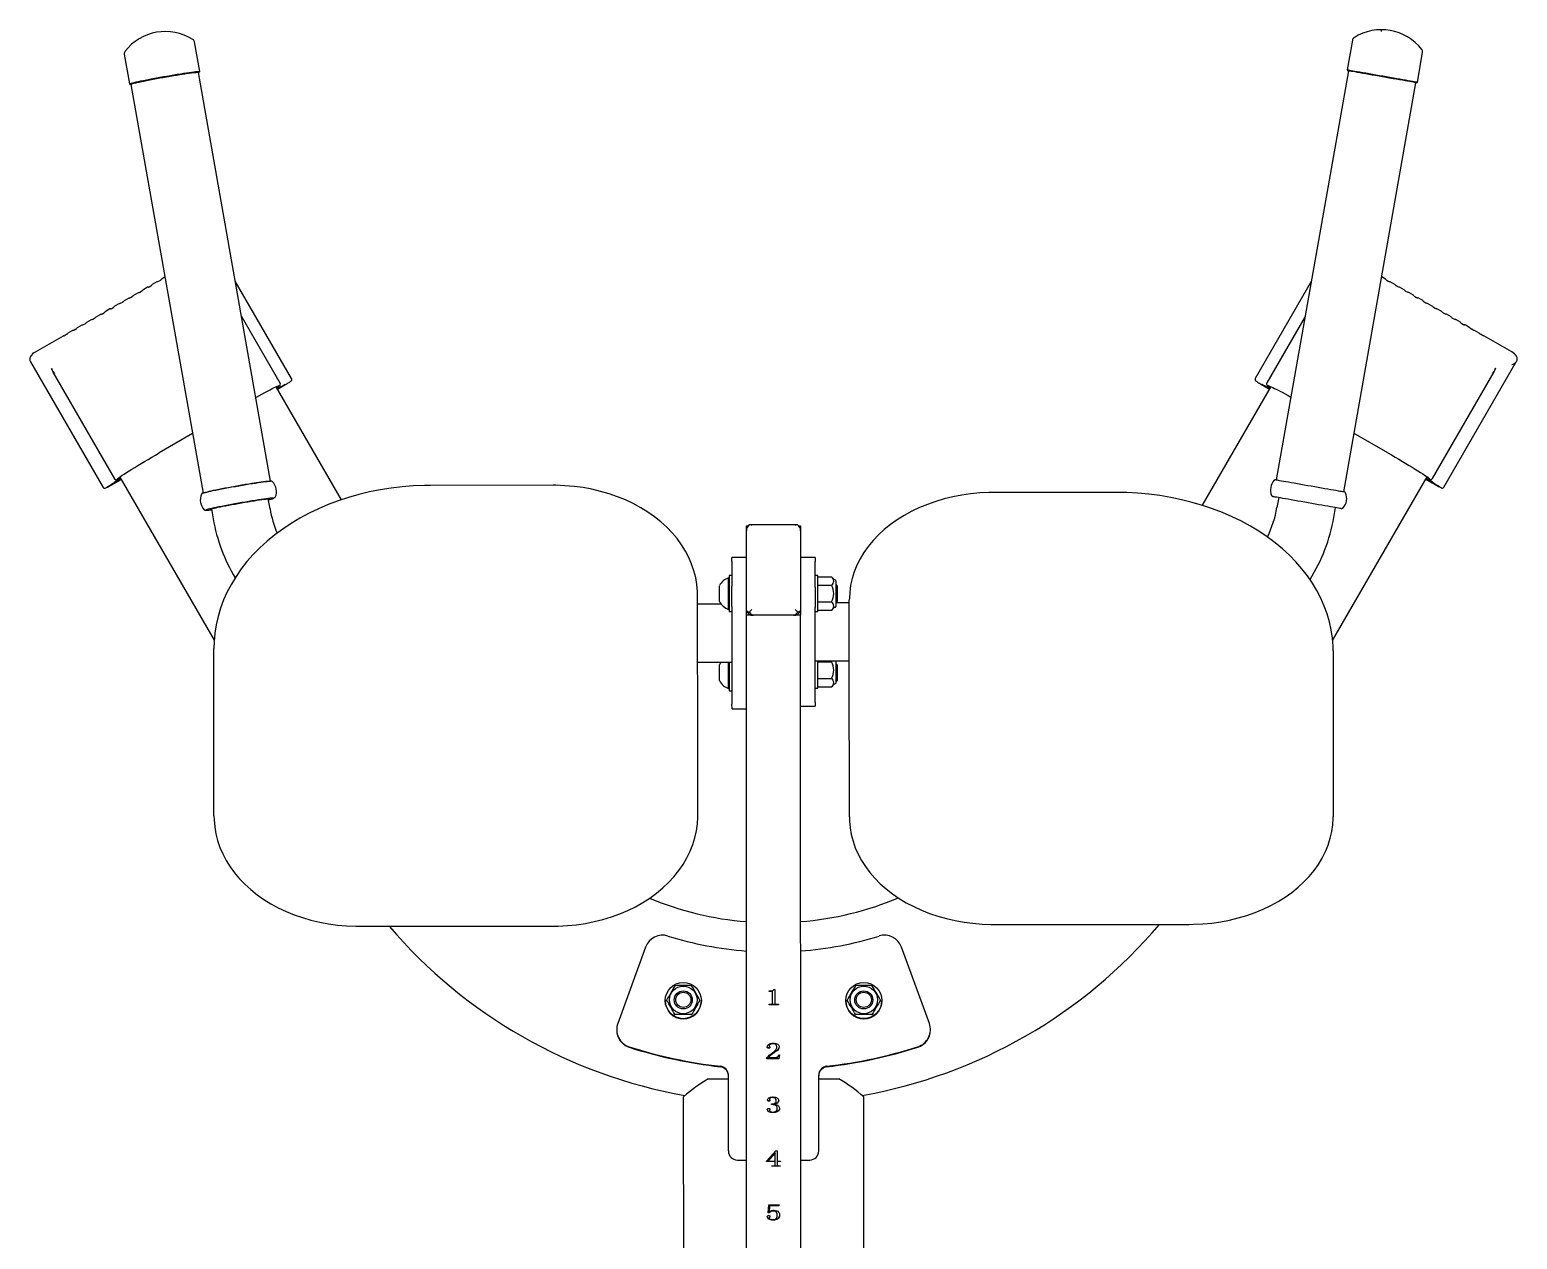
# Model space of a CAD drawing. Header units: millimetres. Extents: x 24547 to 62889, y 34568 to 56011.
# Drawn here: x 58806 to 59630, y 53962 to 54632 of the extents above; entities that cross this region are included whole.
import ezdxf

# ---------------------------------------------------------------- set-up
doc = ezdxf.new("R2010")
doc.units = ezdxf.units.MM

# ---------------------------------------------------------------- blocks, each defined once
blk = doc.blocks.new('AFSD')
for p, q in [((450.32, 406.63), (380.82, 366.47)), ((450.49, 406.67), (450.35, 406.58)), ((464.66, 388.66), (455.75, 404.09)), ((444.69, 394.29), (385.58, 360.14)), ((446.73, 395.29), (446.75, 395.23)), ((465.49, 386.81), (464.99, 387.68)), ((467.65, 383.46), (466.15, 386.07)), ((468.49, 381.61), (467.99, 382.48)), ((470.65, 378.26), (469.15, 380.87)), ((470.99, 377.28), (471.49, 376.42)), ((473.65, 373.07), (472.14, 375.68)), ((473.98, 372.09), (474.48, 371.22)), ((476.65, 367.87), (475.14, 370.48)), ((476.98, 366.89), (477.48, 366.02)), ((479.64, 362.67), (478.14, 365.29)), ((386.55, 357.23), (296.11, 304.97)), ((382.28, 361.64), (382.29, 361.64)), ((382.28, 361.64), (385.26, 356.48)), ((383.3, 360.02), (385.32, 356.52)), ((385.72, 356.76), (385.66, 356.88)), ((479.98, 361.69), (480.48, 360.83)), ((482.64, 357.48), (481.13, 360.09)), ((482.98, 356.5), (483.48, 355.63)), ((485.64, 352.28), (484.13, 354.89)), ((620.68, 354.73), (604.31, 351.84)), ((603.95, 351.02), (377.67, 311.1)), ((485.97, 351.3), (486.47, 350.44)), ((488.63, 347.09), (487.13, 349.7)), ((488.97, 346.11), (489.47, 345.24)), ((604.29, 351.83), (603.89, 351.25)), ((491.63, 341.89), (490.13, 344.5)), ((491.97, 340.91), (492.47, 340.04)), ((494.63, 336.69), (493.12, 339.31)), ((410.58, 316.9), (399.91, 335.4)), ((494.96, 335.71), (495.46, 334.85)), ((497.23, 332.19), (496.12, 334.11)), ((384.26, 273.67), (610.55, 313.6)), ((610.57, 313.36), (611.15, 312.95)), ((611.17, 312.94), (627.55, 315.83)), ((198.92, 305.11), (257.38, 305.14)), ((257.38, 305.14), (291.51, 305.14)), ((368.91, 306.5), (363.33, 305.52)), ((438.58, 268.35), (475.7, 289.8)), ((441.07, 262.03), (495.04, 293.22)), ((368.89, 274.01), (374.47, 274.99)), ((373.96, 234.47), (436.55, 270.64)), ((435.21, 269.87), (437.53, 265.86)), ((435.28, 269.91), (436.69, 267.47)), ((437.53, 265.86), (437.53, 265.86)), ((137.79, 225.08), (137.82, 117.08)), ((381.94, 117.18), (381.93, 185.18)), ((80.48, 82), (80.22, 82)), ((126.18, 65.99), (83.9, 81.4)), ((88.55, 49.72), (88.81, 49.72)), ((96.54, 55.11), (96.47, 55.11)), ((96.54, 54.34), (96.81, 54.34)), ((96.94, 50.11), (96.91, 50.11)), ((43.29, 45.11), (-504.56, 45.11)), ((88.55, 40.49), (88.81, 40.49)), ((96.47, 35.11), (96.54, 35.11)), ((96.54, 35.87), (96.81, 35.87)), ((96.91, 40.11), (96.94, 40.11)), ((198.99, 37.11), (233.12, 37.11)), ((233.12, 37.11), (320.81, 37.15)), ((284.04, 37.13), (284.04, 18.11)), ((316.04, 24.06), (316.04, 37.15)), ((53.25, 31.29), (53.25, 20.11)), ((273.75, 25.11), (279.79, 25.11)), ((279.79, 25.11), (282.5, 25.11)), ((317.59, 25.11), (323.64, 25.11)), ((323.64, 25.11), (326.34, 25.11)), ((13.25, 20.11), (55.19, 20.11)), ((258.18, 18.11), (260.72, 18.11)), ((258.18, 18.11), (258.18, 10.11)), ((314.79, 18.11), (260.72, 18.11)), ((284.04, 19.61), (268.12, 19.61)), ((268.12, 19.61), (268.12, 18.11)), ((269.37, 19.99), (281.46, 19.99)), ((269.37, 19.99), (269.37, 19.61)), ((281.46, 19.99), (284.04, 19.99)), ((331.97, 19.61), (311.97, 19.61)), ((311.97, 19.61), (311.97, 18.11)), ((313.22, 19.99), (325.31, 19.99)), ((313.22, 19.99), (313.22, 19.61)), ((314.79, 18.11), (326.1, 18.11)), ((325.31, 19.99), (330.72, 19.99)), ((339.75, 18.11), (326.1, 18.11)), ((330.72, 19.61), (330.72, 19.99)), ((331.97, 18.11), (331.97, 19.61)), ((339.75, 18.11), (341.91, 18.11)), ((341.91, 10.11), (341.91, 18.11)), ((-106.36, 10.11), (309.95, 10.11)), ((8.25, 15.11), (8.25, 10.11)), ((309.95, 10.11), (313.02, 10.11)), ((309.95, -19.89), (309.95, 10.11)), ((312.6, 10.1), (313.02, 10.11)), ((313.02, 10.11), (356.37, 10.11)), ((356.37, 10.11), (359.44, 10.11)), ((356.37, 10.11), (356.79, 10.1)), ((359.44, 10.11), (359.44, 9.11)), ((360.04, -18.28), (360.04, 8.49)), ((309.95, -15.93), (309.95, 6.14)), ((-25.09, -4.63), (-24.95, -4.63)), ((-23.92, -2.47), (-23.78, -2.47)), ((-21.09, -2.51), (-21.04, -1.89)), ((-21.09, -2.51), (-20.95, -2.51)), ((-21.04, -1.89), (-16.49, -2.23)), ((-20.95, -2.51), (-20.9, -1.9)), ((-20.55, -2.43), (-20.4, -2.43)), ((-17.19, -2.68), (-20.55, -2.43)), ((-17.05, -2.68), (-20.4, -2.43)), ((-20.02, -4.84), (-19.88, -4.84)), ((-17.19, -2.68), (-17.05, -2.68)), ((-17.19, -7.84), (-17.19, -2.68)), ((-17.19, -7.84), (-17.05, -7.84)), ((-16.49, -8.06), (-17.19, -7.84)), ((-17.05, -7.84), (-17.05, -2.68)), ((-16.49, -8.02), (-17.05, -7.84)), ((-16.49, -2.23), (-16.49, -8.06)), ((4.77, -8.55), (4.77, -3.91)), ((4.77, -3.91), (5.07, -3.91)), ((4.92, -8.55), (4.92, -3.91)), ((5.07, -3.91), (5.07, -4.68)), ((5.07, -7.92), (5.07, -8.55)), ((5.72, -5.74), (7.36, -5.74)), ((7.36, -6.86), (5.72, -6.86)), ((7.36, -5.74), (7.36, -1.03)), ((7.36, -1.03), (7.61, -1.03)), ((7.36, -5.74), (7.5, -5.74)), ((7.36, -6.86), (7.5, -6.86)), ((7.36, -8.76), (7.36, -6.86)), ((7.5, -5.74), (7.5, -1.03)), ((7.5, -8.76), (7.5, -6.86)), ((7.61, -1.03), (13.38, -6.16)), ((7.8, -1.66), (7.66, -1.66)), ((7.66, -1.66), (7.66, -5.74)), ((12.13, -5.67), (7.66, -1.66)), ((7.66, -5.74), (12.13, -5.74)), ((13.38, -6.86), (7.66, -6.86)), ((7.66, -6.86), (7.66, -8.76)), ((12.27, -5.67), (7.8, -1.66)), ((12.27, -5.67), (12.13, -5.67)), ((12.13, -5.74), (12.13, -5.67)), ((12.27, -5.74), (12.13, -5.74)), ((12.27, -5.74), (12.27, -5.67)), ((13.38, -6.16), (13.38, -6.86)), ((34.48, -4.49), (34.62, -4.49)), ((38.95, -3.73), (39.31, -3.73)), ((40.84, -2.29), (40.98, -2.29)), ((42.84, -4.22), (42.99, -4.22)), ((64.38, -7.8), (64.38, -1.23)), ((64.38, -1.23), (64.99, -1.23)), ((64.38, -7.8), (64.52, -7.8)), ((66.5, -8.23), (64.38, -7.8)), ((64.52, -7.8), (64.52, -1.23)), ((66.5, -8.2), (64.52, -7.8)), ((65.08, -2.06), (65.08, -6.2)), ((66.5, -7.81), (66.5, -8.23)), ((68.55, -6.44), (68.7, -6.44)), ((70.15, -2.24), (70.29, -2.24)), ((72.63, -4.46), (72.77, -4.46)), ((94.16, -7.56), (94.16, -2.39)), ((94.16, -2.39), (94.51, -2.39)), ((94.51, -7.56), (94.16, -7.56)), ((94.3, -7.56), (94.3, -2.39)), ((94.51, -2.39), (94.51, -3.04)), ((94.51, -6.87), (94.51, -7.56)), ((95.29, -4.39), (101.15, -4.39)), ((102.76, -5.56), (95.3, -5.56)), ((101.15, -4.39), (101.29, -4.39)), ((101.59, -3.68), (101.59, -2.39)), ((101.59, -2.39), (101.94, -2.39)), ((101.59, -3.68), (101.73, -3.68)), ((101.73, -3.68), (101.73, -2.39)), ((101.94, -2.39), (101.94, -3.04)), ((102.76, -5.27), (102.76, -5.56)), ((5.07, -8.55), (4.77, -8.55)), ((7.66, -8.76), (7.36, -8.76)), ((-106.36, -19.89), (309.95, -19.89)), ((8.25, -19.89), (8.25, -24.89)), ((259.52, -19.89), (259.52, -27.89)), ((313.02, -19.89), (309.95, -19.89)), ((313.02, -19.89), (312.6, -19.89)), ((356.37, -19.89), (313.02, -19.89)), ((341.99, -27.89), (341.99, -19.89)), ((359.44, -19.89), (356.37, -19.89)), ((356.79, -19.89), (356.37, -19.89)), ((359.44, -18.86), (359.44, -19.89)), ((13.25, -29.89), (55.19, -29.89)), ((53.25, -29.89), (53.25, -41.07)), ((261.86, -27.89), (259.52, -27.89)), ((261.86, -27.89), (314.19, -27.89)), ((269.54, -27.89), (269.54, -29.39)), ((269.54, -29.39), (284.75, -29.39)), ((270.3, -29.39), (270.3, -37.05)), ((274.92, -29.39), (274.92, -37.05)), ((284.16, -29.39), (284.16, -37.05)), ((284.75, -27.89), (284.75, -46.89)), ((311.97, -27.89), (311.97, -29.39)), ((311.97, -29.39), (331.97, -29.39)), ((312.73, -29.39), (312.73, -37.05)), ((325.5, -27.89), (314.19, -27.89)), ((317.35, -29.39), (317.35, -37.05)), ((325.5, -27.89), (339.64, -27.89)), ((326.59, -29.39), (326.59, -37.05)), ((331.2, -29.39), (331.2, -37.05)), ((331.97, -29.39), (331.97, -27.89)), ((341.99, -27.89), (339.64, -27.89)), ((270.3, -37.05), (271.65, -38.39)), ((284.75, -39.39), (272.43, -39.39)), ((273.12, -39.39), (273.12, -39.57)), ((273.12, -39.57), (280.03, -39.57)), ((273.12, -39.57), (273.95, -40.39)), ((273.95, -40.39), (279.71, -40.39)), ((279.71, -40.39), (282.29, -40.39)), ((280.03, -39.57), (283.12, -39.57)), ((282.29, -40.39), (283.12, -39.57)), ((283.12, -39.57), (283.12, -39.39)), ((284.75, -37.52), (284.16, -37.05)), ((312.73, -37.05), (314.07, -38.39)), ((329.08, -39.39), (314.85, -39.39)), ((316.75, -46.89), (316.75, -39.39)), ((316.97, -39.39), (316.97, -39.57)), ((316.97, -39.57), (323.88, -39.57)), ((316.97, -39.57), (317.79, -40.39)), ((317.79, -40.39), (323.56, -40.39)), ((323.56, -40.39), (326.14, -40.39)), ((323.88, -39.57), (326.97, -39.57)), ((326.14, -40.39), (326.97, -39.57)), ((326.97, -39.57), (326.97, -39.39)), ((329.86, -38.39), (331.2, -37.05)), ((96.54, -44.89), (96.47, -44.89)), ((96.54, -45.66), (96.81, -45.66)), ((198.22, -46.89), (283.08, -46.89)), ((283.08, -46.89), (318.43, -46.89)), ((-130.33, -54.89), (43.25, -54.89)), ((88.55, -50.28), (88.81, -50.28)), ((96.94, -49.89), (96.91, -49.89)), ((88.55, -59.51), (88.81, -59.51)), ((96.47, -64.89), (96.54, -64.89)), ((96.54, -64.13), (96.81, -64.13)), ((96.91, -59.89), (96.94, -59.89)), ((83.9, -91.19), (126.18, -75.78)), ((80.22, -91.79), (80.48, -91.79)), ((138.73, -126.89), (138.73, -234.89)), ((377.93, -194.89), (377.93, -126.89)), ((436.55, -280.43), (370.8, -242.44)), ((494.68, -302.8), (441.07, -271.81)), ((437.53, -275.64), (435.21, -279.66)), ((436.69, -277.26), (435.28, -279.7)), ((437.53, -275.64), (437.53, -275.64)), ((475.34, -299.39), (438.58, -278.14)), ((375.05, -284.75), (369.64, -283.79)), ((611.44, -323.38), (384.93, -283.44)), ((254.79, -314.89), (198.22, -314.89)), ((290.15, -314.89), (254.79, -314.89)), ((295.86, -314.61), (386.55, -367.02)), ((364.08, -315.31), (369.5, -316.26)), ((378.33, -320.87), (604.84, -360.81)), ((399.91, -345.18), (410.65, -326.56)), ((612.06, -322.73), (611.48, -323.14)), ((628.44, -325.62), (612.06, -322.73)), ((495.46, -344.64), (494.96, -345.5)), ((496.12, -343.89), (497.3, -341.84)), ((633.29, -341.68), (634.17, -341.68)), ((490.13, -354.28), (491.64, -351.67)), ((492.47, -349.83), (491.97, -350.7)), ((493.13, -349.09), (494.63, -346.47)), ((484.14, -364.67), (485.64, -362.06)), ((486.47, -360.22), (485.97, -361.09)), ((487.13, -359.48), (488.64, -356.87)), ((489.47, -355.03), (488.97, -355.89)), ((604.79, -361.05), (605.2, -361.63)), ((605.2, -361.63), (621.58, -364.52)), ((385.26, -366.27), (382.28, -371.42)), ((385.32, -366.31), (383.3, -369.81)), ((385.58, -369.93), (444.69, -404.08)), ((385.66, -366.67), (385.72, -366.54)), ((480.48, -370.62), (479.98, -371.48)), ((481.14, -369.87), (482.64, -367.26)), ((483.48, -365.42), (482.98, -366.29)), ((380.82, -376.25), (450.32, -416.42)), ((382.29, -371.42), (382.28, -371.42)), ((475.14, -380.26), (476.65, -377.65)), ((477.48, -375.81), (476.98, -376.68)), ((478.14, -375.07), (479.65, -372.46)), ((471.49, -386.2), (470.99, -387.07)), ((472.15, -385.46), (473.65, -382.85)), ((474.48, -381.01), (473.98, -381.87)), ((466.15, -395.85), (467.66, -393.24)), ((467.99, -392.27), (468.49, -391.4)), ((469.15, -390.66), (470.66, -388.04)), ((455.75, -413.88), (464.66, -398.44)), ((464.99, -397.46), (465.49, -396.6)), ((446.79, -404.87), (446.52, -404.81))]:
    blk.add_line(p, q)
at = {"flags": 128}
for points in [[(446.94, 395.13), (445.25, 394.5), (443.85, 393.43)], [(446.72, 395.29), (446.61, 395.19), (446.15, 394.91)], [(464.71, 388.36), (464.68, 388.56), (464.66, 388.65), (464.66, 388.66)], [(467.71, 383.17), (467.68, 383.36), (467.65, 383.46), (467.65, 383.46)], [(470.71, 377.97), (470.67, 378.17), (470.65, 378.26), (470.65, 378.26)], [(473.71, 372.78), (473.67, 372.97), (473.65, 373.07), (473.65, 373.07)], [(380.83, 366.45), (380.65, 366.34), (380.42, 366.03), (380.33, 365.72), (380.32, 365.5), (380.36, 365.3), (380.51, 364.9), (380.69, 364.54), (380.94, 364.06), (381.22, 363.53), (381.49, 363.04), (381.78, 362.52), (382.33, 361.56)], [(476.7, 367.58), (476.67, 367.78), (476.65, 367.87), (476.65, 367.87)], [(479.7, 362.38), (479.66, 362.58), (479.64, 362.67), (479.64, 362.67)], [(382.68, 361.36), (382.51, 361.61), (382.41, 361.74), (382.39, 361.73), (382.45, 361.59), (382.58, 361.32), (382.78, 360.95), (383.03, 360.51), (383.3, 360.02)], [(385.2, 358.63), (385.22, 358.77), (385.34, 358.73), (385.58, 358.51), (385.91, 358.1), (386.35, 357.52), (386.88, 356.76), (387.51, 355.84), (388.23, 354.75), (389.02, 353.51), (389.9, 352.13), (390.84, 350.62), (391.84, 348.99), (392.9, 347.26), (394.01, 345.42), (395.15, 343.51), (396.32, 341.54), (397.51, 339.52), (398.71, 337.47), (399.91, 335.4)], [(482.7, 357.19), (482.66, 357.38), (482.64, 357.48), (482.64, 357.48)], [(485.69, 351.99), (485.66, 352.19), (485.64, 352.28), (485.64, 352.28)], [(488.69, 346.8), (488.66, 346.99), (488.63, 347.09), (488.63, 347.09)], [(610.45, 313.58), (610.52, 313.42), (610.6, 313.35), (610.64, 313.48), (610.65, 313.81), (610.63, 314.34), (610.56, 315.05), (610.46, 315.95), (610.33, 317.02), (610.17, 318.26), (609.97, 319.64), (609.74, 321.16), (609.49, 322.79), (609.22, 324.53), (608.92, 326.35), (608.61, 328.23), (608.28, 330.16), (607.94, 332.11), (607.59, 334.06), (607.24, 335.99), (606.89, 337.88), (606.55, 339.71), (606.21, 341.47), (605.88, 343.13), (605.57, 344.67), (605.27, 346.08), (605, 347.35), (604.75, 348.45), (604.52, 349.39), (604.33, 350.14), (604.16, 350.71), (604.03, 351.08), (603.94, 351.25), (603.87, 351.22), (603.85, 351)], [(609.29, 324), (609.01, 325.76), (608.7, 327.6), (608.39, 329.49), (608.05, 331.4), (607.71, 333.33), (607.37, 335.25), (607.02, 337.13), (606.68, 338.96), (606.34, 340.73), (606.02, 342.4), (605.7, 343.97), (605.4, 345.41), (605.12, 346.71), (604.87, 347.86), (604.64, 348.85), (604.43, 349.66), (604.26, 350.29), (604.12, 350.73), (604.01, 350.97), (603.95, 351.02)], [(604.29, 351.83), (604.33, 351.84), (604.42, 351.71), (604.54, 351.38), (604.7, 350.85), (604.89, 350.14), (605.11, 349.24), (605.35, 348.17), (605.62, 346.94), (605.92, 345.56), (606.23, 344.04), (606.55, 342.41), (606.89, 340.67), (607.24, 338.85), (607.59, 336.96), (607.94, 335.02), (608.3, 333.06), (608.64, 331.09), (608.98, 329.13), (609.3, 327.21), (609.61, 325.34), (609.9, 323.54), (610.17, 321.83), (610.41, 320.24), (610.62, 318.76), (610.81, 317.43), (610.96, 316.25), (611.08, 315.23), (611.17, 314.4), (611.22, 313.74), (611.23, 313.28), (611.21, 313.01), (611.16, 312.95), (611.15, 312.95)], [(491.69, 341.6), (491.65, 341.8), (491.63, 341.89), (491.63, 341.89)], [(494.69, 336.4), (494.65, 336.6), (494.63, 336.69), (494.63, 336.69)], [(198.91, 305.11), (196.62, 305.05), (192.77, 304.7), (188.94, 304.05), (185.16, 303.08), (181.43, 301.8), (177.78, 300.22), (174.2, 298.35), (170.72, 296.18), (167.35, 293.73), (164.11, 290.99), (161, 288), (158.04, 284.74), (155.25, 281.25), (152.63, 277.53), (150.19, 273.59), (147.96, 269.47), (145.93, 265.16), (144.11, 260.7), (142.51, 256.1), (141.14, 251.37), (140, 246.55), (139.09, 241.64), (138.42, 236.66), (137.99, 231.65), (137.8, 226.6), (137.79, 225.08)], [(381.93, 185.18), (381.89, 188.49), (381.64, 194.65), (381.16, 200.8), (380.44, 206.9), (379.48, 212.95), (378.3, 218.92), (376.88, 224.81), (375.23, 230.6), (373.37, 236.27), (371.28, 241.81), (368.98, 247.2), (366.48, 252.42), (363.76, 257.48), (360.86, 262.34), (357.76, 267), (354.48, 271.44), (351.03, 275.65), (347.42, 279.62), (343.65, 283.33), (339.74, 286.78), (335.7, 289.96), (331.54, 292.85), (327.27, 295.45), (322.9, 297.75), (318.46, 299.74), (313.95, 301.43), (309.38, 302.8), (304.77, 303.86), (300.13, 304.6), (295.48, 305.02), (291.51, 305.14)], [(374.9, 271.83), (374.9, 271.83), (374.92, 272.07), (374.91, 272.5), (374.87, 273.12), (374.79, 273.94), (374.67, 274.93), (374.52, 276.09), (374.34, 277.4), (374.13, 278.85), (373.89, 280.43), (373.62, 282.12), (373.34, 283.9), (373.03, 285.75), (372.71, 287.66), (372.38, 289.59), (372.03, 291.54), (371.68, 293.48), (371.33, 295.39), (370.99, 297.26), (370.64, 299.05), (370.31, 300.75), (369.99, 302.35), (369.69, 303.82), (369.4, 305.16), (369.14, 306.34), (368.9, 307.36), (368.7, 308.2), (368.52, 308.85), (368.37, 309.31), (368.26, 309.58), (368.23, 309.62)], [(368.58, 306.45), (368.57, 306.71), (368.57, 307.06), (368.6, 307.21), (368.68, 307.16), (368.78, 306.9), (368.92, 306.46), (369.09, 305.82), (369.29, 305), (369.52, 304), (369.77, 302.85), (370.05, 301.54), (370.34, 300.11), (370.64, 298.56), (370.96, 296.91), (371.28, 295.2), (371.61, 293.42), (371.94, 291.62), (372.26, 289.8), (372.57, 287.99), (372.87, 286.22), (373.15, 284.5), (373.41, 282.86), (373.65, 281.31), (373.87, 279.88), (374.05, 278.57), (374.21, 277.42), (374.33, 276.43), (374.42, 275.61), (374.47, 274.97), (374.49, 274.53), (374.47, 274.28), (374.41, 274.23), (374.33, 274.38), (374.2, 274.73), (374.14, 274.93)], [(382.92, 284.06), (382.63, 285.82), (382.33, 287.66), (382.01, 289.55), (381.68, 291.47), (381.34, 293.39), (381, 295.31), (380.65, 297.19), (380.31, 299.03), (379.97, 300.79), (379.64, 302.46), (379.33, 304.03), (379.03, 305.47), (378.75, 306.77), (378.49, 307.93), (378.26, 308.91), (378.06, 309.72), (377.88, 310.35), (377.74, 310.79), (377.63, 311.03), (377.57, 311.08)], [(377.64, 311.16), (377.72, 310.96), (377.87, 310.5), (378.05, 309.85), (378.25, 309.01), (378.49, 307.99), (378.75, 306.81), (379.04, 305.47), (379.34, 304), (379.66, 302.4), (379.99, 300.7), (380.34, 298.91), (380.69, 297.04), (381.04, 295.13), (381.38, 293.19), (381.73, 291.24), (382.06, 289.31), (382.38, 287.4), (382.69, 285.55), (382.97, 283.77), (383.24, 282.08), (383.48, 280.5), (383.69, 279.05), (383.87, 277.73), (384.02, 276.58), (384.14, 275.59), (384.22, 274.77), (384.26, 274.15), (384.27, 273.74)], [(430.67, 281.86), (431.56, 280.24), (432.51, 278.5), (433.38, 276.87), (434.18, 275.36), (434.9, 273.98), (435.53, 272.74), (436.07, 271.65), (436.51, 270.73), (436.85, 269.97), (437.08, 269.39), (437.21, 268.98), (437.24, 268.76), (437.16, 268.72), (436.97, 268.86)], [(436.69, 267.47), (436.97, 266.99), (437.24, 266.54), (437.47, 266.17), (437.64, 265.9), (437.75, 265.76), (437.78, 265.75), (437.73, 265.88), (437.6, 266.13)], [(437.13, 268.65), (437.14, 268.65), (437.15, 268.63)], [(437.57, 265.78), (438.16, 264.78), (438.38, 264.41), (438.71, 263.87), (438.99, 263.41), (439.25, 263.01), (439.45, 262.7), (439.61, 262.47), (439.74, 262.3), (439.92, 262.13), (440.08, 262.02), (440.27, 261.94), (440.56, 261.89), (440.92, 261.95), (441.06, 262.04)], [(137.82, 117.08), (137.85, 114.35), (138.1, 109.31), (138.6, 104.3), (139.33, 99.33), (140.3, 94.44), (141.5, 89.63), (142.93, 84.92), (144.59, 80.34), (146.47, 75.9), (148.57, 71.63), (150.87, 67.53), (153.37, 63.62), (156.07, 59.93), (158.94, 56.47), (161.98, 53.26), (165.18, 50.3), (168.52, 47.62), (171.98, 45.23), (175.55, 43.13), (179.22, 41.34), (182.95, 39.86), (186.75, 38.7), (190.59, 37.85), (194.45, 37.32), (198.11, 37.12), (198.99, 37.11)], [(320.82, 37.15), (323.11, 37.21), (326.96, 37.56), (330.79, 38.21), (334.57, 39.18), (338.3, 40.46), (341.95, 42.04), (345.53, 43.91), (349.01, 46.08), (352.38, 48.53), (355.62, 51.26), (358.73, 54.26), (361.69, 57.52), (364.48, 61.01), (367.1, 64.73), (369.54, 68.66), (371.77, 72.79), (373.8, 77.1), (375.62, 81.56), (377.22, 86.16), (378.59, 90.89), (379.73, 95.71), (380.64, 100.62), (381.31, 105.6), (381.74, 110.61), (381.93, 115.66), (381.94, 117.18)], [(59.34, 22.74), (58.31, 21.42), (57.16, 20.63)], [(57.29, 20.56), (58.67, 21.51), (59.73, 23)], [(57.16, -30.41), (58.51, -31.4), (59.34, -32.53)], [(59.73, -32.79), (58.78, -31.41), (57.29, -30.35)], [(198.22, -46.89), (195.98, -46.95), (192.22, -47.3), (188.49, -47.95), (184.81, -48.92), (181.18, -50.2), (177.62, -51.77), (174.14, -53.65), (170.75, -55.81), (167.47, -58.27), (164.31, -61), (161.28, -64), (158.4, -67.26), (155.68, -70.76), (153.13, -74.49), (150.76, -78.43), (148.59, -82.56), (146.62, -86.87), (144.86, -91.33), (143.31, -95.94), (141.97, -100.66), (140.87, -105.49), (139.99, -110.4), (139.34, -115.37), (138.92, -120.38), (138.74, -125.43), (138.73, -126.89)], [(377.93, -126.89), (377.89, -124.17), (377.65, -119.13), (377.18, -114.12), (376.47, -109.16), (375.53, -104.27), (374.37, -99.46), (372.98, -94.76), (371.37, -90.17), (369.54, -85.73), (367.51, -81.45), (365.27, -77.34), (362.84, -73.43), (360.22, -69.74), (357.42, -66.27), (354.45, -63.04), (351.34, -60.08), (348.08, -57.4), (344.7, -55), (341.21, -52.9), (337.63, -51.11), (333.98, -49.63), (330.27, -48.47), (326.53, -47.63), (322.76, -47.1), (319.19, -46.9), (318.43, -46.89)], [(290.15, -314.89), (292.74, -314.84), (297.26, -314.5), (301.76, -313.85), (306.23, -312.89), (310.65, -311.61), (315.02, -310.03), (319.32, -308.15), (323.55, -305.96), (327.69, -303.48), (331.74, -300.7), (335.68, -297.65), (339.49, -294.31), (343.18, -290.71), (346.72, -286.85), (350.11, -282.74), (353.35, -278.4), (356.41, -273.84), (359.29, -269.06), (361.98, -264.09), (364.49, -258.94), (366.79, -253.61), (368.89, -248.14), (370.78, -242.52), (372.45, -236.78), (373.91, -230.94), (375.15, -225), (376.16, -218.98), (376.94, -212.9), (377.5, -206.77), (377.83, -200.62), (377.93, -194.89)], [(138.73, -234.89), (138.76, -237.62), (139, -242.65), (139.48, -247.66), (140.19, -252.62), (141.12, -257.52), (142.29, -262.33), (143.68, -267.03), (145.29, -271.61), (147.11, -276.06), (149.15, -280.34), (151.38, -284.44), (153.82, -288.35), (156.44, -292.05), (159.24, -295.52), (162.2, -298.74), (165.32, -301.7), (168.58, -304.39), (171.96, -306.79), (175.45, -308.89), (179.02, -310.68), (182.67, -312.16), (186.38, -313.32), (190.12, -314.16), (193.89, -314.69), (197.46, -314.89), (198.22, -314.89)], [(441.06, -271.83), (440.88, -271.73), (440.5, -271.68), (440.18, -271.76), (439.99, -271.86), (439.83, -271.99), (439.56, -272.33), (439.34, -272.66), (439.05, -273.11), (438.73, -273.62), (438.44, -274.1), (438.13, -274.62), (437.57, -275.57)], [(436.97, -278.65), (437.16, -278.51), (437.24, -278.55), (437.21, -278.77), (437.08, -279.18), (436.85, -279.76), (436.51, -280.52), (436.07, -281.44), (435.53, -282.53), (434.9, -283.77), (434.18, -285.15), (433.38, -286.66), (432.51, -288.29), (431.56, -290.02), (430.74, -291.52)], [(437.6, -275.92), (437.73, -275.67), (437.78, -275.54), (437.75, -275.55), (437.64, -275.69), (437.47, -275.96), (437.24, -276.33), (436.97, -276.77), (436.69, -277.26)], [(437.14, -278.43), (437.12, -278.45), (437.12, -278.45)], [(368.94, -319.44), (368.95, -319.35), (369, -319.07), (369.09, -318.59), (369.21, -317.92), (369.36, -317.06), (369.54, -316.03), (369.75, -314.83), (369.99, -313.48), (370.25, -312), (370.53, -310.39), (370.84, -308.68), (371.15, -306.88), (371.48, -305.01), (371.82, -303.09), (372.16, -301.15), (372.51, -299.2), (372.85, -297.27), (373.18, -295.37), (373.51, -293.52), (373.82, -291.75), (374.12, -290.07), (374.39, -288.5), (374.65, -287.06), (374.88, -285.76), (375.08, -284.62), (375.25, -283.64), (375.39, -282.85)], [(375.39, -282.85), (375.5, -282.24), (375.57, -281.82), (375.61, -281.61), (375.61, -281.57)], [(384.75, -284.5), (384.6, -285.29), (384.43, -286.27), (384.23, -287.41), (384, -288.71), (383.75, -290.15), (383.47, -291.72), (383.18, -293.4), (382.86, -295.17), (382.54, -297.02), (382.2, -298.92), (381.86, -300.85), (381.52, -302.8), (381.18, -304.74), (380.84, -306.66), (380.51, -308.53), (380.19, -310.32), (379.89, -312.04), (379.61, -313.65), (379.34, -315.13), (379.11, -316.48), (378.89, -317.68), (378.71, -318.71), (378.56, -319.57), (378.44, -320.24), (378.36, -320.72), (378.31, -321), (378.29, -321.09)], [(384.97, -283.22), (384.96, -283.26), (384.93, -283.47), (384.85, -283.89), (384.75, -284.5)], [(607.4, -346.26), (607.74, -344.34), (608.09, -342.39), (608.43, -340.44), (608.77, -338.5), (609.1, -336.61), (609.43, -334.77), (609.74, -333.01), (610.03, -331.35), (610.3, -329.8), (610.56, -328.38), (610.78, -327.11), (610.98, -325.99), (611.14, -325.05), (611.28, -324.29), (611.38, -323.71), (611.45, -323.33), (611.48, -323.15), (611.48, -323.14)], [(612.06, -322.73), (612.05, -322.78), (612.01, -323.01), (611.93, -323.45), (611.82, -324.07), (611.68, -324.88), (611.51, -325.87), (611.3, -327.03), (611.07, -328.34), (610.81, -329.79), (610.54, -331.37), (610.24, -333.06), (609.92, -334.85), (609.59, -336.71), (609.26, -338.63), (608.91, -340.58), (608.57, -342.55), (608.22, -344.51), (607.88, -346.45)], [(399.91, -345.18), (398.71, -347.25), (397.51, -349.31), (396.32, -351.33), (395.15, -353.3), (394.01, -355.21), (392.9, -357.04), (391.84, -358.78), (390.84, -360.41), (389.9, -361.92), (389.02, -363.3), (388.23, -364.54), (387.51, -365.62), (386.88, -366.55), (386.35, -367.31), (385.91, -367.89), (385.58, -368.3), (385.34, -368.52), (385.22, -368.56), (385.2, -368.42)], [(495.91, -344.06), (496.06, -343.94), (496.12, -343.89), (496.12, -343.89)], [(489.92, -354.45), (490.07, -354.34), (490.13, -354.28), (490.13, -354.28)], [(492.92, -349.26), (493.06, -349.14), (493.13, -349.09), (493.13, -349.09)], [(604.79, -361.05), (604.79, -361.05), (604.82, -360.93), (604.87, -360.61), (604.96, -360.09), (605.09, -359.39), (605.25, -358.5), (605.43, -357.43), (605.65, -356.2), (605.89, -354.83), (606.16, -353.32), (606.45, -351.69), (606.75, -349.95), (607.07, -348.14), (607.4, -346.26)], [(607.88, -346.45), (607.54, -348.35), (607.22, -350.19), (606.91, -351.94), (606.62, -353.59), (606.35, -355.13), (606.1, -356.53), (605.88, -357.78), (605.69, -358.88), (605.52, -359.8), (605.39, -360.54), (605.29, -361.1), (605.23, -361.46), (605.2, -361.62), (605.2, -361.63)], [(486.92, -359.65), (487.07, -359.53), (487.13, -359.48), (487.13, -359.48)], [(383.3, -369.81), (383.03, -370.29), (382.78, -370.74), (382.58, -371.11), (382.45, -371.38), (382.39, -371.52), (382.41, -371.53), (382.51, -371.4), (382.68, -371.15)], [(480.93, -370.04), (481.07, -369.92), (481.14, -369.87), (481.14, -369.87)], [(483.93, -364.85), (484.07, -364.73), (484.14, -364.67), (484.14, -364.67)], [(382.33, -371.35), (381.75, -372.36), (381.55, -372.73), (381.24, -373.28), (380.98, -373.76), (380.76, -374.18), (380.6, -374.51), (380.48, -374.76), (380.4, -374.96), (380.33, -375.2), (380.32, -375.4), (380.35, -375.6), (380.45, -375.88), (380.68, -376.15), (380.83, -376.24)], [(477.93, -375.24), (478.08, -375.12), (478.14, -375.07), (478.14, -375.07)], [(471.94, -385.63), (472.08, -385.51), (472.15, -385.46), (472.15, -385.46)], [(474.93, -380.43), (475.08, -380.32), (475.14, -380.26), (475.14, -380.26)], [(468.94, -390.83), (469.09, -390.71), (469.15, -390.66), (469.15, -390.65)], [(443.83, -403.19), (445.17, -404.26), (446.78, -404.9)], [(465.94, -396.02), (466.09, -395.9), (466.15, -395.85), (466.15, -395.85)], [(446.16, -404.69), (446.26, -404.74), (446.71, -405.1)], [(446.54, -404.84), (446.65, -404.91), (446.73, -405.07)]]:
    blk.add_lwpolyline(points, dxfattribs=at)
for centre, radius in [((96.54, 45.11), 10), ((96.89, 45.11), 7.61), ((96.94, 45.11), 5), ((96.97, 45.11), 4.17), ((96.54, -54.89), 10), ((96.89, -54.89), 7.61), ((96.94, -54.89), 5), ((96.97, -54.89), 4.17)]:
    blk.add_circle(centre, radius)
for centre, radius, start, end in [((451.95, 404.19), 2.93, 60.82859, 122.04246), ((448.76, 400.25), 7.97, 28.66734, 54.80724), ((445.28, 392.92), 1.47, 113.46984, 157.27212), ((481.77, 405.21), 24.71, 230.16661, 230.77354), ((486.21, 401.77), 26.98, 230.20039, 230.75636), ((489.21, 396.57), 26.98, 230.20039, 230.75636), ((409.68, 379.86), 32.59, 208.68468, 220.75112), ((490.76, 389.62), 24.71, 230.16661, 230.77354), ((493.76, 384.43), 24.71, 230.16661, 230.77354), ((465.95, 413.68), 98.34, 212.13991, 215.27612), ((386.07, 359.21), 1.02, 117.45788, 191.78252), ((395.19, 361.49), 10.4, 195.96156, 206.49527), ((499.73, 382.84), 29.39, 230.22321, 230.73354), ((502.73, 377.65), 29.39, 230.22321, 230.73354), ((621.1, 352.92), 1.83, 45.80466, 103.17813), ((504.03, 370.39), 26.72, 230.18943, 230.75071), ((604.91, 331.89), 28.38, 327.75088, 52.26048), ((508.72, 367.25), 29.39, 230.22321, 230.73354), ((511.72, 362.06), 29.39, 230.22321, 230.73354), ((514.72, 356.86), 29.39, 230.22321, 230.73354), ((545.32, 310.99), 65.28, 2.29091, 11.49551), ((627.31, 317.71), 1.86, 277.53018, 330.89515), ((379.75, 211.94), 95.01, 99.94911, 121.05471), ((369.43, 309.62), 1.32, 139.73114, 185.89868), ((399.7, 310.77), 31.61, 182.65042, 187.92653), ((373.86, 304.81), 7.84, 66.34178, 133.78704), ((376.57, 311.04), 1.06, 20.5076, 64.52284), ((318.93, 271.04), 65.3, 2.29244, 11.49399), ((379.47, 213.37), 61.55, 99.89699, 112.92461), ((391.16, 278.06), 17.5, 190.40271, 200.88124), ((378.55, 278.27), 7.84, 246.17832, 313.71069), ((383.01, 273.45), 1.28, 318.80127, 5.00126), ((375.63, 271.81), 0.759, 205.96819, 249.37061), ((514.57, 306.48), 86.9, 204.73843, 207.66668), ((444.6, 275.96), 10.42, 213.18896, 222.93906), ((438.02, 269.19), 0.975, 230.68267, 303.52002), ((319.34, -4.59), 279.61, 130.48837, 169.95481), ((320.96, -4.89), 262.71, 162.28576, 173.56707), ((321.22, -4.89), 262.71, 162.28576, 173.56707), ((80.22, 72.01), 9.99, 90.01331, 162.30843), ((80.48, 72.01), 9.99, 69.99976, 162.31314), ((122.76, 56.6), 10, 342.7634, 69.95545), ((317.35, -4.24), 177.67, 157.47332, 175.36843), ((96.48, 45.11), 10, 90.05455, 269.94545), ((-104.28, 393.08), 393.93, 299.3523, 300.69495), ((-111.66, 45.11), 200.53, 358.68019, 1.31981), ((-96.29, -289.01), 393.93, 59.30505, 60.6477), ((-92.79, 45.11), 197.64, 358.66092, 1.33908), ((321.11, -4.89), 197.67, 162.77799, 175.64867), ((-45.95, -29.97), 116.58, 31.69552, 40.04966), ((-105.3, -304.64), 395.97, 59.30849, 60.64423), ((-97.31, 380.99), 395.97, 299.35577, 300.69151), ((278.12, 16.94), 9.27, 118.17585, 160.79689), ((278.12, 16.94), 9.27, 50.26582, 61.82415), ((321.97, 16.94), 9.27, 118.17585, 160.79689), ((321.97, 16.94), 9.27, 19.20311, 61.82415), ((13.25, 15.11), 5, 90, 180), ((54.93, 25.11), 5, 331.74959, 353.56737), ((55.19, 25.11), 5, 335.09773, 353.56807), ((313.54, 6.6), 3.62, 105.0772, 187.26236), ((314.43, 4.7), 4.71, 126.39391, 162.16944), ((314.06, 8.13), 2.46, 126.64558, 171.52263), ((299.81, -5.08), 18, 42.39796, 48.93305), ((356.79, 6), 4.1, 37.40385, 89.94271), ((357.15, 8.36), 2.89, 333.23433, 2.58442), ((313.54, -16.39), 3.62, 172.73764, 254.9228), ((313.47, -15.18), 3.6, 192.05379, 239.38286), ((321.11, -4.9), 197.67, 184.35137, 197.22197), ((317.64, -5.5), 177.95, 184.6386, 202.66089), ((299.41, -4.3), 18.57, 311.16635, 317.50264), ((314.61, -17.59), 3.06, 193.06136, 228.77043), ((356.73, -15.67), 4.22, 270.87171, 321.78173), ((356.53, -18.28), 3.51, 0.02516, 24.15609), ((13.25, -24.89), 5, 180, 270), ((54.93, -34.89), 5, 6.43263, 28.25041), ((55.19, -34.89), 5, 6.43193, 24.90227), ((-40.73, 16.4), 110.16, 319.66989, 328.55066), ((320.96, -4.9), 262.71, 186.43293, 197.71424), ((321.22, -4.9), 262.71, 186.43293, 197.71424), ((272.61, -35.5), 2.78, 213.85184, 326.14816), ((270.94, -39.1), 1, 7.93625, 45), ((272.43, -38.89), 0.5, 187.93625, 270), ((279.54, -29.05), 9.24, 240.00485, 299.99515), ((315.04, -35.5), 2.78, 213.85184, 326.14816), ((313.37, -39.1), 1, 7.93625, 45), ((314.85, -38.89), 0.5, 187.93625, 270), ((321.97, -29.05), 9.24, 240.00485, 299.99515), ((328.9, -35.5), 2.78, 213.85184, 326.14816), ((329.08, -38.89), 0.5, 270, 352.06375), ((330.57, -39.1), 1, 135, 172.06375), ((96.48, -54.89), 10, 90.05455, 269.94545), ((-104.27, 293.06), 393.9, 299.35227, 300.69501), ((-96.28, -388.99), 393.9, 59.30499, 60.64773), ((319.28, -5.16), 279.58, 190.05841, 229.77391), ((-111.66, -54.89), 200.53, 358.68019, 1.31981), ((-92.79, -54.89), 197.64, 358.66092, 1.33908), ((-105.29, -404.61), 395.94, 59.30847, 60.64429), ((-97.3, 280.97), 395.94, 299.35571, 300.69153), ((122.76, -66.38), 10, 290.04455, 17.2366), ((80.22, -81.8), 9.99, 197.69587, 269.98239), ((80.48, -81.8), 9.99, 197.68241, 290.0047), ((380.75, -220.77), 64, 244.55319, 260), ((521.07, -319.47), 94.15, 152.44611, 155.14878), ((447.99, -288.41), 14.72, 138.48743, 145.38455), ((438.02, -279.13), 1.11, 60.02338, 141.58811), ((376.6, -281.75), 1, 112.39237, 170), ((379.27, -288.22), 8, 47.60763, 112.39237), ((383.99, -283.05), 1, 350, 47.60763), ((380.75, -220.77), 96, 237.93543, 260), ((369.92, -319.61), 1, 170, 227.60763), ((374.64, -314.44), 8, 227.60763, 292.39237), ((377.31, -320.91), 1, 292.39237, 350), ((605.79, -341.68), 28.38, 307.70979, 32.29021), ((628.09, -327.59), 2, 32.29021, 80), ((483.9, -349.97), 7.91, 347.61632, 349.69379), ((486.92, -344.78), 7.89, 347.61399, 349.69846), ((477.48, -360.28), 8.35, 347.67066, 349.63945), ((480.9, -355.17), 7.91, 347.61632, 349.69379), ((409.36, -389.44), 32.21, 139.16357, 151.37346), ((465.95, -423.46), 98.34, 144.72388, 147.86009), ((386.06, -369), 1.01, 167.85891, 242.94101), ((395.19, -371.28), 10.4, 153.50473, 164.03844), ((474.91, -365.56), 7.91, 347.61632, 349.69379), ((621.93, -362.55), 2, 260, 307.70979), ((468.92, -375.95), 7.91, 347.61632, 349.69379), ((471.91, -370.76), 7.91, 347.61632, 349.69379), ((465.49, -381.06), 8.35, 347.67066, 349.63945), ((459.95, -391.55), 7.89, 347.61399, 349.69846), ((462.92, -386.34), 7.91, 347.61632, 349.69379), ((445.41, -402.58), 1.64, 204.19404, 244.21051), ((456.67, -396.68), 8.18, 347.63968, 349.64944), ((453.23, -412.68), 4.67, 195.75572, 233.93334), ((451.95, -414.1), 2.83, 236.68997, 300.43897), ((448.76, -410.03), 7.97, 305.19308, 331.33157)]:
    blk.add_arc(centre, radius, start, end)
for centre, major_axis, ratio, start_param, end_param in [((465.26, 387.86), (-0.493, 0.87), 0.325825, 0.778008, 1.595517), ((465.76, 386.99), (-0.493, 0.87), 0.325825, 1.595517, 2.413026), ((468.26, 382.66), (-0.493, 0.87), 0.325825, 0.778008, 1.595517), ((468.76, 381.8), (-0.493, 0.87), 0.325825, 1.595517, 2.413026), ((471.26, 377.47), (-0.493, 0.87), 0.325825, 0.778008, 1.595517), ((471.76, 376.6), (-0.493, 0.87), 0.325825, 1.595517, 2.413026), ((474.26, 372.27), (-0.493, 0.87), 0.325825, 0.778008, 1.595517), ((474.76, 371.4), (-0.493, 0.87), 0.325825, 1.595517, 2.413026), ((477.25, 367.07), (-0.493, 0.87), 0.325825, 0.778008, 1.595517), ((477.75, 366.21), (-0.493, 0.87), 0.325825, 1.595517, 2.413026), ((480.25, 361.88), (-0.493, 0.87), 0.325825, 0.778008, 1.595517), ((480.75, 361.01), (-0.493, 0.87), 0.325825, 1.595517, 2.413026), ((483.25, 356.68), (-0.493, 0.87), 0.325825, 0.778008, 1.595517), ((483.75, 355.81), (-0.493, 0.87), 0.325825, 1.595517, 2.413026), ((486.24, 351.48), (-0.493, 0.87), 0.325825, 0.778008, 1.595517), ((486.74, 350.62), (-0.493, 0.87), 0.325825, 1.595517, 2.413026), ((489.24, 346.29), (-0.493, 0.87), 0.325825, 0.778008, 1.595517), ((489.74, 345.42), (-0.493, 0.87), 0.325825, 1.595517, 2.413026), ((492.24, 341.09), (-0.493, 0.87), 0.325825, 0.778008, 1.595517), ((492.74, 340.23), (-0.493, 0.87), 0.325825, 1.595517, 2.413026), ((495.24, 335.9), (-0.493, 0.87), 0.325825, 0.778008, 1.595517), ((495.74, 335.03), (-0.493, 0.87), 0.325825, 1.595517, 2.413026), ((54.93, 25.11), (-5, 0), 0.999048, 1.570796, 2.031405), ((55.19, 25.11), (-5, 0), 0.999048, 1.570796, 2.002407), ((54.93, -34.89), (-5, 0), 0.999048, 4.25178, 4.712389), ((55.19, -34.89), (-5, 0), 0.999048, 4.280778, 4.712389), ((495.24, -345.68), (0.493, 0.87), 0.325825, 1.546076, 2.363585), ((495.74, -344.82), (0.493, 0.87), 0.325825, 0.728567, 1.546076), ((492.24, -350.88), (0.493, 0.87), 0.325825, 1.546076, 2.363585), ((492.74, -350.01), (0.493, 0.87), 0.325825, 0.728567, 1.546076), ((486.24, -361.27), (0.493, 0.87), 0.325825, 1.546076, 2.363585), ((486.74, -360.41), (0.493, 0.87), 0.325825, 0.728567, 1.546076), ((489.24, -356.08), (0.493, 0.87), 0.325825, 1.546076, 2.363585), ((489.74, -355.21), (0.493, 0.87), 0.325825, 0.728567, 1.546076), ((480.75, -370.8), (0.493, 0.87), 0.325825, 0.728567, 1.546076), ((483.25, -366.47), (0.493, 0.87), 0.325825, 1.546076, 2.363585), ((483.75, -365.6), (0.493, 0.87), 0.325825, 0.728567, 1.546076), ((477.25, -376.86), (0.493, 0.87), 0.325825, 1.546076, 2.363585), ((477.75, -375.99), (0.493, 0.87), 0.325825, 0.728567, 1.546076), ((480.25, -371.66), (0.493, 0.87), 0.325825, 1.546076, 2.363585), ((471.26, -387.25), (0.493, 0.87), 0.325825, 1.546076, 2.363585), ((471.76, -386.39), (0.493, 0.87), 0.325825, 0.728567, 1.546076), ((474.26, -382.06), (0.493, 0.87), 0.325825, 1.546076, 2.363585), ((474.76, -381.19), (0.493, 0.87), 0.325825, 0.728567, 1.546076), ((468.26, -392.45), (0.493, 0.87), 0.325825, 1.546076, 2.363585), ((468.76, -391.58), (0.493, 0.87), 0.325825, 0.728567, 1.546076), ((465.26, -397.65), (0.493, 0.87), 0.325825, 1.546076, 2.363585), ((465.76, -396.78), (0.493, 0.87), 0.325825, 0.728567, 1.546076)]:
    blk.add_ellipse(centre, major_axis=major_axis, ratio=ratio, start_param=start_param, end_param=end_param)
for points, knots in [([(-25.09, -4.63), (-25.06, -4.2), (-25.01, -3.35), (-24.57, -2.3), (-23.98, -1.53), (-23.5, -1.44), (-23.26, -1.39)], [0, 0, 0, 0, 0.280411, 0.560761, 0.780739, 1, 1, 1, 1]), ([(-22.17, -8.23), (-22.58, -8.19), (-23.4, -8.12), (-24.47, -7.34), (-25.03, -6.01), (-25.07, -5.09), (-25.09, -4.63)], [0, 0, 0, 0, 0.280812, 0.560064, 0.779416, 1, 1, 1, 1]), ([(-24.95, -4.63), (-24.92, -4.2), (-24.87, -3.35), (-24.43, -2.3), (-23.84, -1.53), (-23.36, -1.44), (-23.12, -1.39)], [0, 0, 0, 0, 0.280412, 0.560764, 0.780739, 1, 1, 1, 1]), ([(-22.03, -8.23), (-22.44, -8.19), (-23.26, -8.12), (-24.32, -7.34), (-24.89, -6.01), (-24.93, -5.09), (-24.95, -4.63)], [0, 0, 0, 0, 0.280806, 0.560064, 0.779415, 1, 1, 1, 1]), ([(-23.92, -2.47), (-24, -2.48), (-24.16, -2.5), (-24.42, -2.77), (-24.66, -3.48), (-24.71, -4.14), (-24.74, -4.58)], [0, 0, 0, 0, 0.125007, 0.250046, 0.49976, 1, 1, 1, 1]), ([(-24.74, -4.58), (-24.73, -4.78), (-24.71, -5.17), (-24.54, -5.72), (-24.25, -6.16), (-23.78, -6.58), (-23.09, -6.85), (-22.54, -6.88), (-22.26, -6.89)], [0, 0, 0, 0, 0.125016, 0.249849, 0.374723, 0.499829, 0.749618, 1, 1, 1, 1]), ([(-23.06, -2.89), (-23.15, -2.89), (-23.32, -2.88), (-23.53, -2.7), (-23.72, -2.5), (-23.85, -2.48), (-23.92, -2.47)], [0, 0, 0, 0, 0.280438, 0.560012, 0.780221, 1, 1, 1, 1]), ([(-22.92, -2.89), (-23, -2.89), (-23.18, -2.88), (-23.39, -2.7), (-23.57, -2.5), (-23.71, -2.48), (-23.78, -2.47)], [0, 0, 0, 0, 0.280437, 0.559995, 0.78019, 1, 1, 1, 1]), ([(-23.26, -1.39), (-23.16, -1.41), (-22.96, -1.43), (-22.7, -1.61), (-22.52, -1.9), (-22.51, -2.13), (-22.5, -2.24)], [0, 0, 0, 0, 0.280362, 0.560449, 0.780183, 1, 1, 1, 1]), ([(-22.5, -2.24), (-22.5, -2.31), (-22.51, -2.46), (-22.58, -2.66), (-22.77, -2.83), (-22.94, -2.87), (-23.06, -2.89)], [0, 0, 0, 0, 0.187114, 0.374268, 0.560742, 1, 1, 1, 1]), ([(-22.26, -6.89), (-21.75, -6.85), (-21, -6.78), (-20.26, -6.02), (-20.05, -5.37), (-20.03, -5.02), (-20.02, -4.84)], [0, 0, 0, 0, 0.499738, 0.748862, 0.874319, 1, 1, 1, 1]), ([(-19.55, -5.19), (-19.6, -5.69), (-19.7, -6.71), (-20.48, -7.7), (-21.33, -8.17), (-21.89, -8.21), (-22.17, -8.23)], [0, 0, 0, 0, 0.278787, 0.558108, 0.778813, 1, 1, 1, 1]), ([(-22.12, -6.89), (-21.61, -6.85), (-20.86, -6.78), (-20.12, -6.02), (-19.9, -5.37), (-19.89, -5.02), (-19.88, -4.84)], [0, 0, 0, 0, 0.499736, 0.748859, 0.874321, 1, 1, 1, 1]), ([(-20.02, -4.84), (-20.03, -4.56), (-20.06, -4.01), (-20.37, -3.08), (-20.82, -2.73), (-21.09, -2.51)], [0, 0, 0, 0, 0.280903, 0.560266, 1, 1, 1, 1]), ([(-19.88, -4.84), (-19.89, -4.56), (-19.92, -4.01), (-20.23, -3.08), (-20.68, -2.73), (-20.95, -2.51)], [0, 0, 0, 0, 0.280899, 0.560269, 1, 1, 1, 1]), ([(-20.55, -2.43), (-20.37, -2.61), (-20.03, -2.98), (-19.59, -3.91), (-19.57, -4.7), (-19.55, -5.19)], [0, 0, 0, 0, 0.2808122, 0.5599326, 1, 1, 1, 1]), ([(5.07, -4.68), (5.08, -4.83), (5.08, -5.13), (5.21, -5.54), (5.47, -5.72), (5.63, -5.73), (5.72, -5.74)], [0, 0, 0, 0, 0.281226, 0.559864, 0.77925, 1, 1, 1, 1]), ([(5.72, -6.86), (5.61, -6.87), (5.4, -6.89), (5.1, -7.29), (5.08, -7.68), (5.07, -7.92)], [0, 0, 0, 0, 0.281575, 0.559779, 1, 1, 1, 1]), ([(34.48, -4.49), (34.5, -4.09), (34.54, -3.3), (34.92, -2.32), (35.44, -1.56), (35.88, -1.45), (36.1, -1.39)], [0, 0, 0, 0, 0.280772, 0.561058, 0.781282, 1, 1, 1, 1]), ([(36.87, -8.23), (36.49, -8.15), (35.75, -8), (34.94, -6.98), (34.52, -5.74), (34.49, -4.91), (34.48, -4.49)], [0, 0, 0, 0, 0.279134, 0.558848, 0.779136, 1, 1, 1, 1]), ([(34.62, -4.49), (34.64, -4.09), (34.68, -3.3), (35.06, -2.32), (35.58, -1.56), (36.02, -1.45), (36.24, -1.39)], [0, 0, 0, 0, 0.280773, 0.561065, 0.781286, 1, 1, 1, 1]), ([(37.01, -8.23), (36.64, -8.15), (35.89, -8), (35.08, -6.98), (34.67, -5.74), (34.63, -4.91), (34.62, -4.49)], [0, 0, 0, 0, 0.279136, 0.558853, 0.779136, 1, 1, 1, 1]), ([(35.51, -2.61), (35.45, -2.62), (35.32, -2.65), (35.12, -2.88), (34.9, -3.43), (34.86, -3.97), (34.83, -4.32)], [0, 0, 0, 0, 0.125072, 0.250721, 0.500977, 1, 1, 1, 1]), ([(34.83, -4.32), (34.85, -4.75), (34.89, -5.61), (35.51, -6.54), (36.26, -6.85), (36.73, -6.88), (36.97, -6.89)], [0, 0, 0, 0, 0.280223, 0.557756, 0.778536, 1, 1, 1, 1]), ([(36.25, -2.89), (36.11, -2.85), (35.86, -2.78), (35.62, -2.66), (35.51, -2.61)], [0, 0, 0, 0, 0.559097, 1, 1, 1, 1]), ([(36.39, -2.89), (36.25, -2.85), (36, -2.78), (35.76, -2.66), (35.66, -2.61)], [0, 0, 0, 0, 0.559049, 1, 1, 1, 1]), ([(36.1, -1.39), (36.19, -1.41), (36.38, -1.43), (36.6, -1.63), (36.78, -1.87), (36.82, -2.08), (36.83, -2.18)], [0, 0, 0, 0, 0.280265, 0.560536, 0.781229, 1, 1, 1, 1]), ([(36.83, -2.18), (36.83, -2.29), (36.81, -2.53), (36.57, -2.8), (36.37, -2.86), (36.25, -2.89)], [0, 0, 0, 0, 0.280148, 0.559288, 1, 1, 1, 1]), ([(39.21, -5.51), (39.09, -5.91), (38.87, -6.71), (38.29, -7.62), (37.58, -8.12), (37.1, -8.19), (36.87, -8.23)], [0, 0, 0, 0, 0.280529, 0.559555, 0.779931, 1, 1, 1, 1]), ([(36.97, -6.89), (37.29, -6.86), (37.93, -6.79), (38.7, -5.95), (38.93, -4.8), (38.94, -4.08), (38.95, -3.73)], [0, 0, 0, 0, 0.280459, 0.557987, 0.778532, 1, 1, 1, 1]), ([(37.11, -6.89), (37.43, -6.86), (38.07, -6.79), (38.84, -5.95), (39.07, -4.8), (39.09, -4.08), (39.1, -3.73)], [0, 0, 0, 0, 0.280463, 0.557987, 0.778534, 1, 1, 1, 1]), ([(41.25, -7.73), (40.99, -7.7), (40.47, -7.64), (39.63, -6.95), (39.37, -6.06), (39.21, -5.51)], [0, 0, 0, 0, 0.281074, 0.561429, 1, 1, 1, 1]), ([(39.31, -3.73), (39.32, -4.12), (39.35, -4.91), (39.79, -5.89), (40.45, -6.34), (40.88, -6.38), (41.1, -6.39)], [0, 0, 0, 0, 0.280852, 0.559022, 0.779105, 1, 1, 1, 1]), ([(41.39, -7.73), (41.13, -7.7), (40.61, -7.64), (39.77, -6.95), (39.51, -6.06), (39.35, -5.51)], [0, 0, 0, 0, 0.281078, 0.561426, 1, 1, 1, 1]), ([(40.84, -2.29), (40.85, -2.21), (40.86, -2.04), (40.96, -1.82), (41.17, -1.58), (41.38, -1.57), (41.53, -1.56)], [0, 0, 0, 0, 0.186773, 0.374004, 0.560636, 1, 1, 1, 1]), ([(41.38, -2.89), (41.31, -2.89), (41.16, -2.88), (40.96, -2.77), (40.85, -2.54), (40.84, -2.38), (40.84, -2.29)], [0, 0, 0, 0, 0.280897, 0.560756, 0.779487, 1, 1, 1, 1]), ([(40.98, -2.29), (40.99, -2.21), (41, -2.04), (41.1, -1.82), (41.31, -1.58), (41.52, -1.57), (41.67, -1.56)], [0, 0, 0, 0, 0.186771, 0.373987, 0.56062, 1, 1, 1, 1]), ([(41.52, -2.89), (41.45, -2.89), (41.3, -2.88), (41.1, -2.77), (40.99, -2.54), (40.98, -2.38), (40.98, -2.29)], [0, 0, 0, 0, 0.28091, 0.560798, 0.779492, 1, 1, 1, 1]), ([(41.1, -6.39), (41.35, -6.36), (41.83, -6.3), (42.45, -5.82), (42.81, -5.04), (42.83, -4.5), (42.84, -4.22)], [0, 0, 0, 0, 0.2805187, 0.5604953, 0.7796929, 1, 1, 1, 1]), ([(41.24, -6.39), (41.49, -6.36), (41.98, -6.3), (42.6, -5.82), (42.95, -5.04), (42.97, -4.5), (42.99, -4.22)], [0, 0, 0, 0, 0.280522, 0.560493, 0.77969, 1, 1, 1, 1]), ([(43.2, -4.61), (43.17, -5.04), (43.12, -5.91), (42.61, -6.91), (41.97, -7.58), (41.49, -7.68), (41.25, -7.73)], [0, 0, 0, 0, 0.28031, 0.559698, 0.780299, 1, 1, 1, 1]), ([(42.11, -2.61), (41.96, -2.62), (41.7, -2.64), (41.48, -2.82), (41.38, -2.89)], [0, 0, 0, 0, 0.564937, 1, 1, 1, 1]), ([(41.53, -1.56), (41.81, -1.63), (42.38, -1.77), (43.04, -2.97), (43.14, -3.99), (43.2, -4.61)], [0, 0, 0, 0, 0.278984, 0.559908, 1, 1, 1, 1]), ([(42.84, -4.22), (42.81, -3.87), (42.77, -3.35), (42.53, -2.8), (42.3, -2.63), (42.17, -2.62), (42.11, -2.61)], [0, 0, 0, 0, 0.500243, 0.749136, 0.874514, 1, 1, 1, 1]), ([(42.99, -4.22), (42.95, -3.87), (42.91, -3.35), (42.67, -2.8), (42.44, -2.63), (42.31, -2.62), (42.25, -2.61)], [0, 0, 0, 0, 0.500251, 0.749148, 0.874502, 1, 1, 1, 1]), ([(64.99, -1.23), (65.55, -1.78), (66.55, -2.78), (67.42, -4), (67.81, -4.54)], [0, 0, 0, 0, 0.559635, 1, 1, 1, 1]), ([(68.55, -6.44), (67.94, -5.57), (67.08, -4.37), (65.92, -2.9), (65.36, -2.34), (65.08, -2.06)], [0, 0, 0, 0, 0.560189, 0.780258, 1, 1, 1, 1]), ([(65.08, -6.2), (65.12, -6.46), (65.18, -6.99), (65.74, -7.6), (66.21, -7.73), (66.5, -7.81)], [0, 0, 0, 0, 0.278432, 0.558438, 1, 1, 1, 1]), ([(68.7, -6.44), (68.08, -5.57), (67.22, -4.37), (66.06, -2.9), (65.51, -2.34), (65.23, -2.06)], [0, 0, 0, 0, 0.560189, 0.78026, 1, 1, 1, 1]), ([(67.81, -4.54), (68.3, -5.13), (68.97, -5.96), (70.03, -6.62), (70.54, -6.69), (70.79, -6.73)], [0, 0, 0, 0, 0.5597508, 0.7800479, 1, 1, 1, 1]), ([(70.89, -8.06), (70.39, -7.95), (69.49, -7.74), (68.84, -6.84), (68.55, -6.44)], [0, 0, 0, 0, 0.558233, 1, 1, 1, 1]), ([(71.03, -8.06), (70.53, -7.95), (69.63, -7.74), (68.98, -6.84), (68.7, -6.44)], [0, 0, 0, 0, 0.558236, 1, 1, 1, 1]), ([(70.15, -2.24), (70.16, -2.1), (70.18, -1.81), (70.45, -1.42), (70.72, -1.4), (70.88, -1.39)], [0, 0, 0, 0, 0.280666, 0.559579, 1, 1, 1, 1]), ([(70.64, -2.89), (70.57, -2.89), (70.42, -2.88), (70.24, -2.72), (70.16, -2.48), (70.15, -2.32), (70.15, -2.24)], [0, 0, 0, 0, 0.280897, 0.559115, 0.779036, 1, 1, 1, 1]), ([(70.29, -2.24), (70.3, -2.1), (70.32, -1.81), (70.6, -1.42), (70.86, -1.4), (71.02, -1.39)], [0, 0, 0, 0, 0.280665, 0.559595, 1, 1, 1, 1]), ([(70.78, -2.89), (70.71, -2.89), (70.56, -2.88), (70.38, -2.72), (70.3, -2.48), (70.3, -2.32), (70.29, -2.24)], [0, 0, 0, 0, 0.280848, 0.559074, 0.7790287, 1, 1, 1, 1]), ([(71.51, -2.4), (71.42, -2.41), (71.24, -2.43), (71.03, -2.64), (70.85, -2.85), (70.71, -2.88), (70.64, -2.89)], [0, 0, 0, 0, 0.280253, 0.56016, 0.780402, 1, 1, 1, 1]), ([(70.79, -6.73), (71.05, -6.71), (71.57, -6.67), (72.24, -6.18), (72.59, -5.33), (72.61, -4.75), (72.63, -4.46)], [0, 0, 0, 0, 0.28101, 0.559913, 0.779352, 1, 1, 1, 1]), ([(70.88, -1.39), (71.22, -1.44), (71.89, -1.54), (72.54, -2.55), (72.91, -3.63), (72.96, -4.36), (72.98, -4.73)], [0, 0, 0, 0, 0.2794352, 0.5581895, 0.7791731, 1, 1, 1, 1]), ([(72.98, -4.73), (72.96, -5.2), (72.93, -6.15), (72.43, -7.32), (71.68, -7.97), (71.15, -8.03), (70.89, -8.06)], [0, 0, 0, 0, 0.280931, 0.559377, 0.779511, 1, 1, 1, 1]), ([(70.93, -6.73), (71.19, -6.71), (71.71, -6.67), (72.38, -6.18), (72.73, -5.33), (72.76, -4.75), (72.77, -4.46)], [0, 0, 0, 0, 0.280997, 0.559902, 0.779352, 1, 1, 1, 1]), ([(72.63, -4.46), (72.61, -4.19), (72.58, -3.65), (72.33, -2.97), (71.96, -2.48), (71.66, -2.43), (71.51, -2.4)], [0, 0, 0, 0, 0.2808329, 0.5611562, 0.7808476, 1, 1, 1, 1]), ([(72.77, -4.46), (72.75, -4.19), (72.73, -3.65), (72.47, -2.97), (72.1, -2.48), (71.8, -2.43), (71.65, -2.4)], [0, 0, 0, 0, 0.280832, 0.561154, 0.780827, 1, 1, 1, 1]), ([(94.51, -3.04), (94.52, -3.22), (94.53, -3.6), (94.67, -4.1), (94.98, -4.37), (95.19, -4.39), (95.29, -4.39)], [0, 0, 0, 0, 0.281175, 0.560009, 0.779398, 1, 1, 1, 1]), ([(95.3, -5.56), (95.17, -5.58), (94.91, -5.6), (94.55, -6.1), (94.53, -6.58), (94.51, -6.87)], [0, 0, 0, 0, 0.280909, 0.559965, 1, 1, 1, 1]), ([(101.15, -4.39), (101.22, -4.38), (101.36, -4.36), (101.52, -4.16), (101.58, -3.92), (101.58, -3.76), (101.59, -3.68)], [0, 0, 0, 0, 0.279357, 0.558409, 0.779094, 1, 1, 1, 1]), ([(101.29, -4.39), (101.36, -4.38), (101.5, -4.36), (101.66, -4.16), (101.72, -3.92), (101.72, -3.76), (101.73, -3.68)], [0, 0, 0, 0, 0.27941, 0.558413, 0.779094, 1, 1, 1, 1]), ([(101.94, -3.04), (101.97, -3.55), (102.01, -4.26), (102.4, -4.98), (102.64, -5.17), (102.76, -5.27)], [0, 0, 0, 0, 0.558039, 0.778953, 1, 1, 1, 1])]:
    blk.add_open_spline(points, degree=3, knots=knots)
blk = doc.blocks.new('A$C59963516')
at = {"color": 1, "lineweight": 30, "rotation": 180.007983143804}
blk.add_blockref('AFSD', (634.22, 406.82), dxfattribs=at)

msp = doc.modelspace()

# ---------------------------------------------------------------- block references
at = {"rotation": 270}
msp.add_blockref('A$C59963516', (58806.68, 54631.67), dxfattribs=at)

doc.saveas('drawing.dxf')
